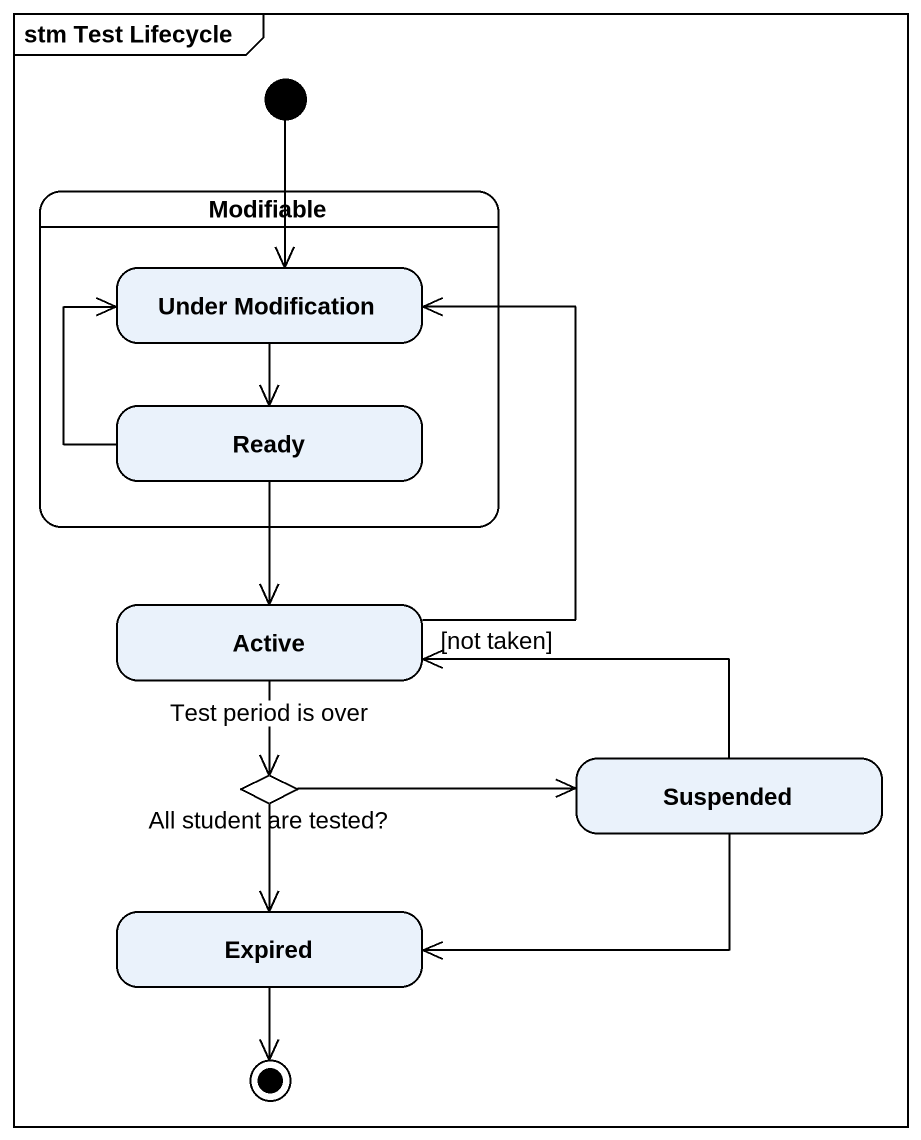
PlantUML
@startuml
mainframe stm Test Lifecycle
hide empty description
state initial1 <<start>>
state Modifiable {
  state "Under Modification" as Under_Modification
  state Ready
}
state Active
state "All student are tested?" as All_student_are_tested <<choice>>
state Suspended
state Expired
initial1 --> Under_Modification
Under_Modification --> Ready
Ready -up-> Under_Modification
Ready --> Active
Active -up-> Under_Modification : [not taken]
Active --> All_student_are_tested : Test period is over
All_student_are_tested -right-> Suspended
All_student_are_tested --> Expired
Suspended -left-> Active
Suspended -left-> Expired
Expired --> [*]
@enduml
